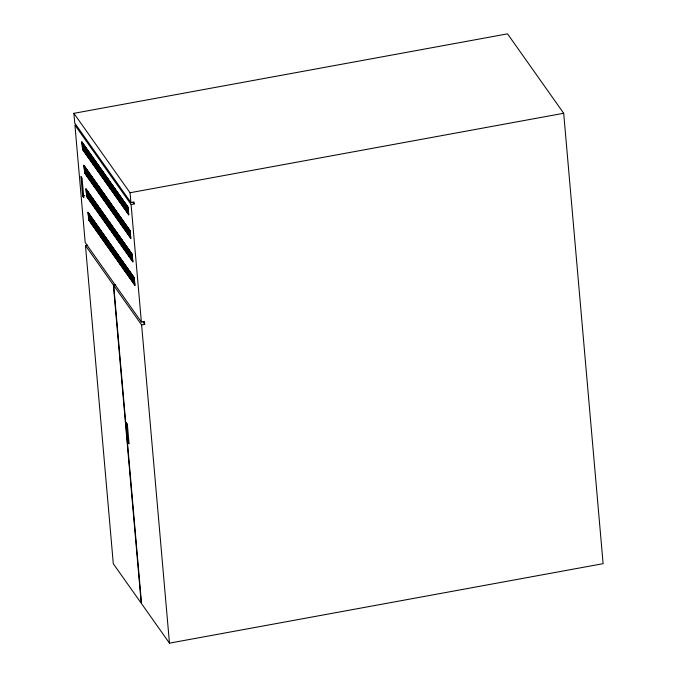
<?xml version="1.0" encoding="UTF-8"?>
<svg xmlns="http://www.w3.org/2000/svg" width="677" height="677" viewBox="0 0 677 677"><rect width="100%" height="100%" fill="white"/><g stroke="black" fill="none" stroke-linecap="round" stroke-linejoin="round"><path stroke-width="1.02" d="M113.711 285.457L141.62 324.926L144.717 324.359L144.463 321.423L141.366 321.99L85.2 242.569L74.927 125.076L131.084 204.496L134.181 203.929L134.012 201.966L130.915 202.533L74.749 123.121L73.895 113.33L507.538 33.85L563.696 113.271L603.105 563.67L169.462 643.15L141.552 603.681L113.711 285.457L115.775 285.076M82.662 196.076L83.787 197.667L82.069 178.085L80.944 176.494L82.662 196.076L84.727 195.695M73.895 113.33L130.052 192.742L563.696 113.271M85.463 245.514L113.372 284.983L141.214 603.199L113.304 563.729L85.463 245.514L87.528 245.133M113.372 284.983L115.437 284.602M133.056 202.338L134.181 203.929M143.033 321.981L144.717 324.359M130.052 192.742L130.915 202.533M131.084 204.496L141.366 321.99M141.62 324.926L169.462 643.15M82.027 142.094L81.748 141.705L82.712 149.93L82.027 142.094M82.594 142.889L82.315 142.492L83.279 150.726L82.594 142.889M83.153 143.685L82.873 143.287L83.838 151.521L83.153 143.685M83.72 144.48L83.432 144.083L84.405 152.317L83.72 144.48M84.278 145.276L83.999 144.878L84.963 153.104L84.278 145.276M84.837 146.071L84.557 145.673L85.522 153.899L84.837 146.071M85.404 146.867L85.116 146.469L86.089 154.695L85.404 146.867M85.962 147.654L85.683 147.256L86.648 155.49L85.962 147.654M86.521 148.449L86.241 148.051L87.206 156.285L86.521 148.449M87.088 149.245L86.808 148.847L87.773 157.081L87.088 149.245M87.646 150.04L87.367 149.642L88.332 157.876L87.646 150.04M88.205 150.836L87.925 150.438L88.89 158.663L88.205 150.836M88.772 151.631L88.492 151.233L89.457 159.459L88.772 151.631M89.33 152.418L89.051 152.029L90.016 160.254L89.33 152.418M89.897 153.214L89.609 152.816L90.574 161.05L89.897 153.214M90.456 154.009L90.176 153.611L91.141 161.845L90.456 154.009M91.014 154.805L90.735 154.407L91.7 162.641L91.014 154.805M91.581 155.6L91.293 155.202L92.267 163.428L91.581 155.6M92.14 156.395L91.86 155.998L92.825 164.223L92.14 156.395M92.698 157.191L92.419 156.793L93.384 165.019L92.698 157.191M93.265 157.978L92.977 157.58L93.951 165.814L93.265 157.978M93.824 158.773L93.544 158.376L94.509 166.61L93.824 158.773M94.382 159.569L94.103 159.171L95.068 167.405L94.382 159.569M94.949 160.364L94.67 159.967L95.635 168.201L94.949 160.364M95.508 161.16L95.229 160.762L96.193 168.988L95.508 161.16M96.066 161.955L95.787 161.558L96.752 169.783L96.066 161.955M96.633 162.751L96.354 162.353L97.319 170.579L96.633 162.751M97.192 163.538L96.913 163.14L97.877 171.374L97.192 163.538M97.759 164.333L97.471 163.936L98.444 172.17L97.759 164.333M98.317 165.129L98.038 164.731L99.003 172.965L98.317 165.129M98.876 165.924L98.597 165.526L99.561 173.761L98.876 165.924M99.443 166.72L99.155 166.322L100.128 174.548L99.443 166.72M100.001 167.515L99.722 167.117L100.687 175.343L100.001 167.515M100.56 168.302L100.281 167.913L101.245 176.138L100.56 168.302M101.127 169.098L100.848 168.7L101.812 176.934L101.127 169.098M101.685 169.893L101.406 169.495L102.371 177.729L101.685 169.893M102.244 170.689L101.965 170.291L102.929 178.525L102.244 170.689M102.811 171.484L102.532 171.086L103.496 179.312L102.811 171.484M103.369 172.28L103.09 171.882L104.055 180.107L103.369 172.28M103.936 173.075L103.649 172.677L104.622 180.903L103.936 173.075M104.495 173.862L104.216 173.464L105.18 181.698L104.495 173.862M105.053 174.658L104.774 174.26L105.739 182.494L105.053 174.658M105.62 175.453L105.333 175.055L106.306 183.289L105.62 175.453M106.179 176.248L105.9 175.851L106.864 184.085L106.179 176.248M106.738 177.044L106.458 176.646L107.423 184.872L106.738 177.044M107.304 177.839L107.025 177.442L107.99 185.667L107.304 177.839M107.863 178.626L107.584 178.237L108.548 186.463L107.863 178.626M108.422 179.422L108.142 179.024L109.107 187.258L108.422 179.422M108.989 180.217L108.709 179.82L109.674 188.054L108.989 180.217M109.547 181.013L109.268 180.615L110.233 188.849L109.547 181.013M110.114 181.808L109.826 181.411L110.791 189.636L110.114 181.808M110.673 182.604L110.393 182.206L111.358 190.432L110.673 182.604M111.231 183.399L110.952 183.002L111.917 191.227L111.231 183.399M111.798 184.186L111.51 183.789L112.484 192.023L111.798 184.186M112.357 184.982L112.077 184.584L113.042 192.818L112.357 184.982M112.915 185.777L112.636 185.38L113.601 193.614L112.915 185.777M113.482 186.573L113.194 186.175L114.168 194.409L113.482 186.573M114.041 187.368L113.761 186.97L114.726 195.196L114.041 187.368M114.599 188.164L114.32 187.766L115.285 195.991L114.599 188.164M115.166 188.951L114.887 188.561L115.852 196.787L115.166 188.951M115.725 189.746L115.445 189.348L116.41 197.582L115.725 189.746M116.283 190.542L116.004 190.144L116.969 198.378L116.283 190.542M116.85 191.337L116.571 190.939L117.536 199.173L116.85 191.337M117.409 192.133L117.129 191.735L118.094 199.96L117.409 192.133M117.976 192.928L117.688 192.53L118.661 200.756L117.976 192.928M118.534 193.724L118.255 193.326L119.22 201.551L118.534 193.724M119.093 194.511L118.813 194.113L119.778 202.347L119.093 194.511M119.66 195.306L119.372 194.908L120.345 203.142L119.66 195.306M120.218 196.102L119.939 195.704L120.904 203.938L120.218 196.102M120.777 196.897L120.498 196.499L121.462 204.733L120.777 196.897M121.344 197.692L121.065 197.295L122.029 205.52L121.344 197.692M121.902 198.488L121.623 198.09L122.588 206.316L121.902 198.488M122.461 199.275L122.182 198.886L123.146 207.111L122.461 199.275M123.028 200.07L122.749 199.673L123.713 207.907L123.028 200.07M123.586 200.866L123.307 200.468L124.272 208.702L123.586 200.866M124.153 201.661L123.866 201.264L124.839 209.498L124.153 201.661M124.712 202.457L124.433 202.059L125.397 210.293L124.712 202.457M125.27 203.252L124.991 202.855L125.956 211.08L125.27 203.252M125.837 204.048L125.55 203.65L126.523 211.876L125.837 204.048M126.396 204.835L126.117 204.446L127.081 212.671L126.396 204.835M126.954 205.63L126.675 205.233L127.64 213.467L126.954 205.63M127.521 206.426L127.242 206.028L128.207 214.262L127.521 206.426M128.08 207.221L127.801 206.823L128.765 215.058L128.08 207.221M84.083 165.594L83.804 165.196L84.769 173.43L84.083 165.594M84.65 166.39L84.371 165.992L85.336 174.226L84.65 166.39M85.209 167.185L84.93 166.787L85.894 175.021L85.209 167.185M85.767 167.981L85.488 167.583L86.453 175.817L85.767 167.981M86.334 168.776L86.055 168.378L87.02 176.604L86.334 168.776M86.893 169.572L86.614 169.174L87.578 177.399L86.893 169.572M87.46 170.359L87.172 169.969L88.145 178.195L87.46 170.359M88.018 171.154L87.739 170.756L88.704 178.99L88.018 171.154M88.577 171.95L88.298 171.552L89.262 179.786L88.577 171.95M89.144 172.745L88.856 172.347L89.829 180.581L89.144 172.745M89.703 173.54L89.423 173.143L90.388 181.368L89.703 173.54M90.261 174.336L89.982 173.938L90.946 182.164L90.261 174.336M90.828 175.131L90.549 174.734L91.513 182.959L90.828 175.131M91.387 175.918L91.107 175.521L92.072 183.755L91.387 175.918M91.945 176.714L91.666 176.316L92.631 184.55L91.945 176.714M92.512 177.509L92.233 177.112L93.198 185.346L92.512 177.509M93.071 178.305L92.791 177.907L93.756 186.141L93.071 178.305M93.638 179.1L93.35 178.703L94.323 186.928L93.638 179.1M94.196 179.896L93.917 179.498L94.882 187.724L94.196 179.896M94.755 180.683L94.475 180.294L95.44 188.519L94.755 180.683M95.322 181.478L95.034 181.081L96.007 189.315L95.322 181.478M95.88 182.274L95.601 181.876L96.566 190.11L95.88 182.274M96.439 183.069L96.159 182.672L97.124 190.906L96.439 183.069M97.006 183.865L96.726 183.467L97.691 191.693L97.006 183.865M97.564 184.66L97.285 184.262L98.25 192.488L97.564 184.66M98.123 185.456L97.843 185.058L98.808 193.284L98.123 185.456M98.69 186.243L98.41 185.845L99.375 194.079L98.69 186.243M99.248 187.038L98.969 186.64L99.934 194.874L99.248 187.038M99.815 187.834L99.527 187.436L100.492 195.67L99.815 187.834M100.374 188.629L100.094 188.231L101.059 196.465L100.374 188.629M100.932 189.425L100.653 189.027L101.618 197.252L100.932 189.425M101.499 190.22L101.211 189.822L102.185 198.048L101.499 190.22M102.058 191.007L101.778 190.618L102.743 198.843L102.058 191.007M102.616 191.803L102.337 191.405L103.302 199.639L102.616 191.803M103.183 192.598L102.896 192.2L103.869 200.434L103.183 192.598M103.742 193.394L103.463 192.996L104.427 201.23L103.742 193.394M104.3 194.189L104.021 193.791L104.986 202.017L104.3 194.189M104.867 194.984L104.588 194.587L105.553 202.812L104.867 194.984M105.426 195.78L105.147 195.382L106.111 203.608L105.426 195.78M105.984 196.567L105.705 196.169L106.67 204.403L105.984 196.567M106.551 197.362L106.272 196.965L107.237 205.199L106.551 197.362M107.11 198.158L106.831 197.76L107.795 205.994L107.11 198.158M107.677 198.953L107.389 198.556L108.362 206.79L107.677 198.953M108.235 199.749L107.956 199.351L108.921 207.577L108.235 199.749M108.794 200.544L108.515 200.147L109.479 208.372L108.794 200.544M109.361 201.331L109.073 200.942L110.046 209.168L109.361 201.331M109.919 202.127L109.64 201.729L110.605 209.963L109.919 202.127M110.478 202.922L110.199 202.525L111.163 210.759L110.478 202.922M111.045 203.718L110.766 203.32L111.73 211.554L111.045 203.718M111.603 204.513L111.324 204.115L112.289 212.35L111.603 204.513M112.162 205.309L111.883 204.911L112.847 213.137L112.162 205.309M112.729 206.104L112.45 205.706L113.414 213.932L112.729 206.104M113.287 206.891L113.008 206.502L113.973 214.727L113.287 206.891M113.854 207.687L113.567 207.289L114.54 215.523L113.854 207.687M114.413 208.482L114.134 208.084L115.098 216.318L114.413 208.482M114.972 209.278L114.692 208.88L115.657 217.114L114.972 209.278M115.539 210.073L115.251 209.675L116.224 217.901L115.539 210.073M116.097 210.869L115.818 210.471L116.782 218.696L116.097 210.869M116.656 211.664L116.376 211.266L117.341 219.492L116.656 211.664M117.223 212.451L116.943 212.053L117.908 220.287L117.223 212.451M117.781 213.247L117.502 212.849L118.467 221.083L117.781 213.247M118.34 214.042L118.06 213.644L119.025 221.878L118.34 214.042M118.907 214.837L118.627 214.44L119.592 222.674L118.907 214.837M119.465 215.633L119.186 215.235L120.151 223.461L119.465 215.633M120.032 216.428L119.744 216.031L120.709 224.256L120.032 216.428M120.591 217.215L120.311 216.826L121.276 225.052L120.591 217.215M121.149 218.011L120.87 217.613L121.835 225.847L121.149 218.011M121.716 218.806L121.428 218.409L122.402 226.643L121.716 218.806M122.275 219.602L121.995 219.204L122.96 227.438L122.275 219.602M122.833 220.397L122.554 220L123.519 228.225L122.833 220.397M123.4 221.193L123.121 220.795L124.086 229.021L123.4 221.193M123.959 221.988L123.679 221.591L124.644 229.816L123.959 221.988M124.517 222.775L124.238 222.378L125.203 230.612L124.517 222.775M125.084 223.571L124.805 223.173L125.77 231.407L125.084 223.571M125.643 224.366L125.363 223.969L126.328 232.203L125.643 224.366M126.201 225.162L125.922 224.764L126.887 232.998L126.201 225.162M126.768 225.957L126.489 225.559L127.454 233.785L126.768 225.957M127.327 226.753L127.048 226.355L128.012 234.58L127.327 226.753M127.894 227.54L127.606 227.15L128.579 235.376L127.894 227.54M128.452 228.335L128.173 227.937L129.138 236.171L128.452 228.335M129.011 229.131L128.732 228.733L129.696 236.967L129.011 229.131M129.578 229.926L129.29 229.528L130.263 237.762L129.578 229.926M130.136 230.722L129.857 230.324L130.822 238.549L130.136 230.722M86.14 189.095L85.861 188.697L86.825 196.931L86.14 189.095M86.707 189.89L86.428 189.492L87.392 197.726L86.707 189.89M87.265 190.686L86.986 190.288L87.951 198.522L87.265 190.686M87.824 191.481L87.545 191.083L88.509 199.309L87.824 191.481M88.391 192.276L88.112 191.879L89.076 200.104L88.391 192.276M88.949 193.063L88.67 192.674L89.635 200.9L88.949 193.063M89.516 193.859L89.229 193.461L90.193 201.695L89.516 193.859M90.075 194.654L89.796 194.257L90.76 202.491L90.075 194.654M90.633 195.45L90.354 195.052L91.319 203.286L90.633 195.45M91.2 196.245L90.913 195.848L91.886 204.073L91.2 196.245M91.759 197.041L91.48 196.643L92.444 204.869L91.759 197.041M92.317 197.836L92.038 197.439L93.003 205.664L92.317 197.836M92.884 198.623L92.597 198.226L93.57 206.46L92.884 198.623M93.443 199.419L93.164 199.021L94.128 207.255L93.443 199.419M94.001 200.214L93.722 199.817L94.687 208.051L94.001 200.214M94.568 201.01L94.289 200.612L95.254 208.846L94.568 201.01M95.127 201.805L94.848 201.407L95.812 209.633L95.127 201.805M95.685 202.601L95.406 202.203L96.371 210.429L95.685 202.601M96.252 203.388L95.973 202.998L96.938 211.224L96.252 203.388M96.811 204.183L96.532 203.785L97.496 212.019L96.811 204.183M97.378 204.979L97.09 204.581L98.063 212.815L97.378 204.979M97.937 205.774L97.657 205.376L98.622 213.61L97.937 205.774M98.495 206.57L98.216 206.172L99.18 214.406L98.495 206.57M99.062 207.365L98.774 206.967L99.747 215.193L99.062 207.365M99.621 208.161L99.341 207.763L100.306 215.988L99.621 208.161M100.179 208.948L99.9 208.55L100.865 216.784L100.179 208.948M100.746 209.743L100.467 209.345L101.432 217.579L100.746 209.743M101.305 210.539L101.025 210.141L101.99 218.375L101.305 210.539M101.863 211.334L101.584 210.936L102.549 219.17L101.863 211.334M102.43 212.129L102.151 211.732L103.116 219.957L102.43 212.129M102.989 212.925L102.709 212.527L103.674 220.753L102.989 212.925M103.556 213.72L103.268 213.323L104.241 221.548L103.556 213.72M104.114 214.507L103.835 214.11L104.8 222.344L104.114 214.507M104.673 215.303L104.393 214.905L105.358 223.139L104.673 215.303M105.24 216.098L104.952 215.701L105.925 223.935L105.24 216.098M105.798 216.894L105.519 216.496L106.484 224.73L105.798 216.894M106.357 217.689L106.077 217.292L107.042 225.517L106.357 217.689M106.924 218.485L106.644 218.087L107.609 226.313L106.924 218.485M107.482 219.272L107.203 218.883L108.168 227.108L107.482 219.272M108.041 220.067L107.761 219.67L108.726 227.904L108.041 220.067M108.608 220.863L108.328 220.465L109.293 228.699L108.608 220.863M109.166 221.658L108.887 221.261L109.852 229.495L109.166 221.658M109.733 222.454L109.446 222.056L110.41 230.282L109.733 222.454M110.292 223.249L110.012 222.851L110.977 231.077L110.292 223.249M110.85 224.045L110.571 223.647L111.536 231.872L110.85 224.045M111.417 224.832L111.13 224.434L112.103 232.668L111.417 224.832M111.976 225.627L111.697 225.229L112.661 233.463L111.976 225.627M112.534 226.423L112.255 226.025L113.22 234.259L112.534 226.423M113.101 227.218L112.814 226.82L113.787 235.054L113.101 227.218M113.66 228.014L113.381 227.616L114.345 235.841L113.66 228.014M114.218 228.809L113.939 228.411L114.904 236.637L114.218 228.809M114.785 229.596L114.506 229.207L115.471 237.432L114.785 229.596M115.344 230.392L115.065 229.994L116.029 238.228L115.344 230.392M115.902 231.187L115.623 230.789L116.588 239.023L115.902 231.187M116.469 231.983L116.19 231.585L117.155 239.819L116.469 231.983M117.028 232.778L116.749 232.38L117.713 240.606L117.028 232.778M117.595 233.573L117.307 233.176L118.28 241.401L117.595 233.573M118.153 234.369L117.874 233.971L118.839 242.197L118.153 234.369M118.712 235.156L118.433 234.758L119.397 242.992L118.712 235.156M119.279 235.951L118.991 235.554L119.964 243.788L119.279 235.951M119.837 236.747L119.558 236.349L120.523 244.583L119.837 236.747M120.396 237.542L120.117 237.145L121.081 245.379L120.396 237.542M120.963 238.338L120.684 237.94L121.648 246.166L120.963 238.338M121.521 239.133L121.242 238.736L122.207 246.961L121.521 239.133M122.08 239.92L121.801 239.531L122.765 247.757L122.08 239.92M122.647 240.716L122.368 240.318L123.332 248.552L122.647 240.716M123.206 241.511L122.926 241.114L123.891 249.348L123.206 241.511M123.773 242.307L123.485 241.909L124.458 250.143L123.773 242.307M124.331 243.102L124.052 242.704L125.017 250.939L124.331 243.102M124.89 243.898L124.61 243.5L125.575 251.726L124.89 243.898M125.457 244.693L125.169 244.295L126.142 252.521L125.457 244.693M126.015 245.48L125.736 245.082L126.701 253.316L126.015 245.48M126.574 246.276L126.294 245.878L127.259 254.112L126.574 246.276M127.141 247.071L126.861 246.673L127.826 254.907L127.141 247.071M127.699 247.867L127.42 247.469L128.385 255.703L127.699 247.867M128.258 248.662L127.978 248.264L128.943 256.49L128.258 248.662M128.825 249.458L128.545 249.06L129.51 257.285L128.825 249.458M129.383 250.253L129.104 249.855L130.069 258.081L129.383 250.253M129.95 251.04L129.662 250.642L130.636 258.876L129.95 251.04M130.509 251.836L130.229 251.438L131.194 259.672L130.509 251.836M131.067 252.631L130.788 252.233L131.753 260.467L131.067 252.631M131.634 253.426L131.346 253.029L132.32 261.263L131.634 253.426M132.193 254.222L131.913 253.824L132.878 262.05L132.193 254.222M88.196 212.595L87.917 212.197L88.882 220.431L88.196 212.595M88.763 213.39L88.475 212.993L89.449 221.227L88.763 213.39M89.322 214.186L89.042 213.788L90.007 222.014L89.322 214.186M89.88 214.981L89.601 214.584L90.566 222.809L89.88 214.981M90.447 215.768L90.168 215.379L91.133 223.605L90.447 215.768M91.006 216.564L90.726 216.166L91.691 224.4L91.006 216.564M91.564 217.359L91.285 216.962L92.25 225.196L91.564 217.359M92.131 218.155L91.852 217.757L92.817 225.991L92.131 218.155M92.69 218.95L92.41 218.553L93.375 226.787L92.69 218.95M93.257 219.746L92.969 219.348L93.942 227.574L93.257 219.746M93.815 220.541L93.536 220.143L94.501 228.369L93.815 220.541M94.374 221.328L94.095 220.939L95.059 229.165L94.374 221.328M94.941 222.124L94.653 221.726L95.626 229.96L94.941 222.124M95.499 222.919L95.22 222.521L96.185 230.755L95.499 222.919M96.058 223.715L95.779 223.317L96.743 231.551L96.058 223.715M96.625 224.51L96.346 224.112L97.31 232.338L96.625 224.51M97.183 225.306L96.904 224.908L97.869 233.133L97.183 225.306M97.742 226.101L97.463 225.703L98.427 233.929L97.742 226.101M98.309 226.888L98.03 226.49L98.994 234.724L98.309 226.888M98.867 227.684L98.588 227.286L99.553 235.52L98.867 227.684M99.434 228.479L99.147 228.081L100.111 236.315L99.434 228.479M99.993 229.275L99.714 228.877L100.678 237.111L99.993 229.275M100.551 230.07L100.272 229.672L101.237 237.898L100.551 230.07M101.118 230.865L100.831 230.468L101.804 238.693L101.118 230.865M101.677 231.652L101.398 231.263L102.362 239.489L101.677 231.652M102.235 232.448L101.956 232.05L102.921 240.284L102.235 232.448M102.802 233.243L102.515 232.846L103.488 241.08L102.802 233.243M103.361 234.039L103.082 233.641L104.046 241.875L103.361 234.039M103.919 234.834L103.64 234.437L104.605 242.662L103.919 234.834M104.486 235.63L104.207 235.232L105.172 243.458L104.486 235.63M105.045 236.425L104.766 236.028L105.73 244.253L105.045 236.425M105.604 237.212L105.324 236.815L106.289 245.049L105.604 237.212M106.171 238.008L105.891 237.61L106.856 245.844L106.171 238.008M106.729 238.803L106.45 238.406L107.415 246.64L106.729 238.803M107.296 239.599L107.008 239.201L107.981 247.435L107.296 239.599M107.855 240.394L107.575 239.996L108.54 248.222L107.855 240.394M108.413 241.19L108.134 240.792L109.099 249.018L108.413 241.19M108.98 241.977L108.692 241.587L109.666 249.813L108.98 241.977M109.539 242.772L109.259 242.374L110.224 250.608L109.539 242.772M110.097 243.568L109.818 243.17L110.783 251.404L110.097 243.568M110.664 244.363L110.385 243.965L111.35 252.199L110.664 244.363M111.223 245.159L110.943 244.761L111.908 252.986L111.223 245.159M111.781 245.954L111.502 245.556L112.467 253.782L111.781 245.954M112.348 246.75L112.069 246.352L113.034 254.577L112.348 246.75M112.907 247.537L112.627 247.139L113.592 255.373L112.907 247.537M113.474 248.332L113.186 247.934L114.159 256.168L113.474 248.332M114.032 249.128L113.753 248.73L114.718 256.964L114.032 249.128M114.591 249.923L114.311 249.525L115.276 257.759L114.591 249.923M115.158 250.718L114.87 250.321L115.843 258.546L115.158 250.718M115.716 251.514L115.437 251.116L116.402 259.342L115.716 251.514M116.275 252.301L115.995 251.912L116.96 260.137L116.275 252.301M116.842 253.096L116.562 252.699L117.527 260.933L116.842 253.096M117.4 253.892L117.121 253.494L118.086 261.728L117.4 253.892M117.959 254.687L117.68 254.29L118.644 262.524L117.959 254.687M118.526 255.483L118.247 255.085L119.211 263.319L118.526 255.483M119.084 256.278L118.805 255.881L119.77 264.106L119.084 256.278M119.651 257.074L119.364 256.676L120.328 264.902L119.651 257.074M120.21 257.861L119.931 257.472L120.895 265.697L120.21 257.861M120.768 258.656L120.489 258.259L121.454 266.493L120.768 258.656M121.335 259.452L121.048 259.054L122.021 267.288L121.335 259.452M121.894 260.247L121.615 259.85L122.579 268.084L121.894 260.247M122.452 261.043L122.173 260.645L123.138 268.871L122.452 261.043M123.019 261.838L122.74 261.44L123.705 269.666L123.019 261.838M123.578 262.634L123.299 262.236L124.263 270.462L123.578 262.634M124.136 263.421L123.857 263.023L124.822 271.257L124.136 263.421M124.703 264.216L124.424 263.818L125.389 272.052L124.703 264.216M125.262 265.012L124.983 264.614L125.947 272.848L125.262 265.012M125.82 265.807L125.541 265.409L126.506 273.643L125.82 265.807M126.387 266.603L126.108 266.205L127.073 274.43L126.387 266.603M126.946 267.398L126.667 267L127.631 275.226L126.946 267.398M127.513 268.185L127.225 267.796L128.198 276.021L127.513 268.185M128.071 268.981L127.792 268.583L128.757 276.817L128.071 268.981M128.63 269.776L128.351 269.378L129.315 277.612L128.63 269.776M129.197 270.572L128.909 270.174L129.882 278.408L129.197 270.572M129.756 271.367L129.476 270.969L130.441 279.195L129.756 271.367M130.314 272.162L130.035 271.765L131 279.99L130.314 272.162M130.881 272.958L130.602 272.56L131.566 280.786L130.881 272.958M131.44 273.745L131.16 273.347L132.125 281.581L131.44 273.745M131.998 274.54L131.719 274.143L132.684 282.377L131.998 274.54M132.565 275.336L132.286 274.938L133.251 283.172L132.565 275.336M133.124 276.131L132.844 275.734L133.809 283.968L133.124 276.131M133.691 276.927L133.403 276.529L134.376 284.755L133.691 276.927M134.249 277.722L133.97 277.325L134.935 285.55L134.249 277.722M127.344 424.174L126.218 422.583L127.936 442.166L129.053 443.757L127.344 424.174"/></g></svg>
